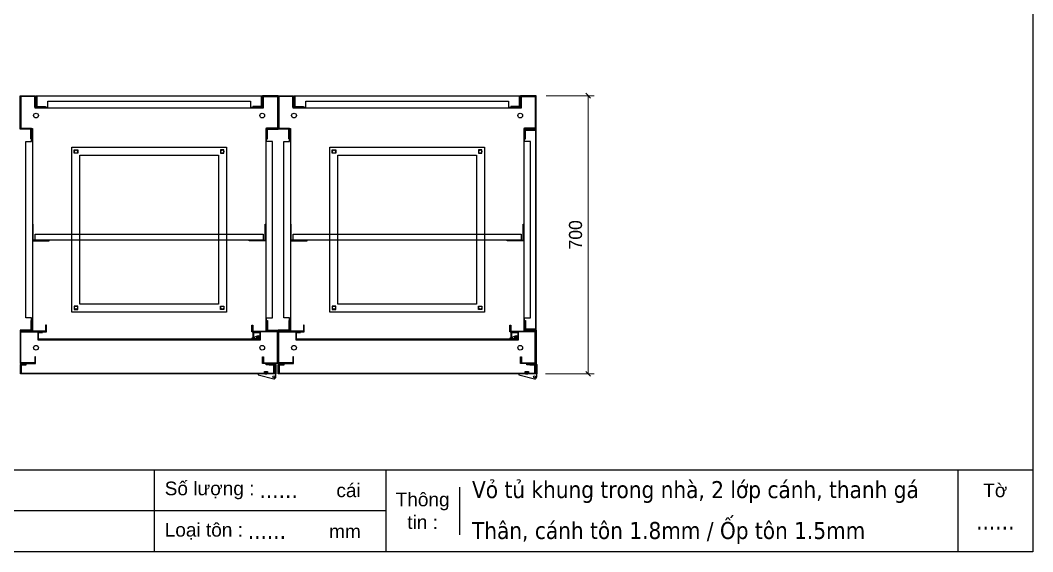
# Model space of a CAD drawing. Header units: millimetres. Extents: x 0 to 5097, y 0 to 3604.
# Drawn here: x 2546 to 5097, y 0 to 1339 of the extents above; entities that cross this region are included whole.
import ezdxf
from ezdxf.enums import TextEntityAlignment as Align

# ---------------------------------------------------------------- set-up
doc = ezdxf.new("R2010")
doc.units = ezdxf.units.MM
doc.layers.add('DIM', color=253, linetype='Continuous')
doc.layers.add('Ghi chu', color=7, linetype='Continuous')
doc.styles.add('Arial', font='arial.ttf')
doc.styles.add('Tahoma (Input Text)', font='tahoma.ttf')
doc.dimstyles.new('Dim-33', dxfattribs={"dimtxt": 33, "dimasz": 12, "dimexe": 15, "dimexo": 25, "dimgap": 15, "dimtad": 1, "dimdec": 0, "dimtxsty": 'Standard', "dimblk": 'OBLIQUE', "dimcen": 10, "dimclrd": 5, "dimclre": 5, "dimclrt": 3, "dimazin": 3, "dimtfac": 1, "dimtdec": 0, "dimtmove": 0, "dimatfit": 3, "dimldrblk": 'OPEN30', "dimlwd": 9, "dimlwe": 9})

# ---------------------------------------------------------------- blocks, each defined once
blk = doc.blocks.new('HL036-1-2')
at = {"layer": 'Ghi chu', "color": 1}
for p, q in [((-3, 17.8), (-18.9, 17.8)), ((-18.9, 15.8), (-18.9, 17.8)), ((-12.1, 15.8), (-18.9, 15.8)), ((-16.4, 1), (-16.4, 14)), ((-15.6, 15), (-3.9, 17.7)), ((0, 0), (-15.4, 0)), ((-14.4, 3), (-14.4, 11.9)), ((0, 2), (-13.4, 2)), ((-13.1, 12.8), (-4.3, 9.8)), ((-6.2, 2), (-6.2, 0)), ((-1.2, 2), (-1.2, 0)), ((0, 0), (0, 2))]:
    blk.add_line(p, q, dxfattribs=at)
for radius in [4.1, 2.1]:
    blk.add_circle((-3, 13.7), radius, dxfattribs=at)
for centre, start, end in [((-15.4, 14), 102.9616, 180), ((-15.4, 1), 180, 270), ((-13.4, 11.9), 71.3254, 180), ((-13.4, 3), 180, 270)]:
    blk.add_arc(centre, 1, start, end, dxfattribs=at)
blk = doc.blocks.new('HL044-2')
at = {"color": 1}
for p, q in [((0, -3), (0, 0)), ((0, 0), (23, 0)), ((4, -3), (4, 0)), ((10, -3), (10, 0)), ((-3, -19.5), (-3, -26)), ((-3, -19.5), (3, -20.1)), ((-3, -20.5), (3, -21.1)), ((-3, -21.5), (3, -22.1)), ((-3, -22.5), (3, -23.1)), ((-3, -23.5), (3, -24.1)), ((-3, -24.5), (3, -25.1)), ((-3, -25.5), (2.3, -26)), ((22, -3), (0, -3)), ((3, -19.5), (3, -26)), ((22, -3), (22, -26)), ((25, -2), (25, -3)), ((25, -3), (25, -26)), ((25, -26), (-20, -26)), ((-20, -26), (-20, -28)), ((-20, -28), (19.5, -38.5)), ((25, -33), (25, -26))]:
    blk.add_line(p, q, dxfattribs=at)
blk.add_lwpolyline([(-4, -19.5), (4, -19.5), (4, -26), (-4, -26)], close=True, dxfattribs=at)
blk.add_circle((19.5, -33), 2.5, dxfattribs=at)
for centre, radius, start, end in [((23, -2), 2, 0, 90), ((19.5, -33), 5.5, 270, 0)]:
    blk.add_arc(centre, radius, start, end, dxfattribs=at)
blk = doc.blocks.new('*D8')
at = {"color": 0, "linetype": 'ByBlock', "lineweight": -2}
for p, q in [((3982.6, 1143), (3970.6, 1155)), ((3970.6, 454), (3982.6, 442))]:
    blk.add_line(p, q, dxfattribs=at)
at = {"layer": 'Defpoints', "color": 0, "transparency": 16777216}
for p in [(3845.3, 1149), (3976.6, 1149), (3843.8, 448)]:
    blk.add_point(p, dxfattribs=at)
at = {"layer": 'DIM', "color": 5, "lineweight": 9, "transparency": 16777216}
for p, q in [((3870.3, 1149), (3991.6, 1149)), ((3976.6, 448), (3976.6, 1149)), ((3868.8, 448), (3991.6, 448))]:
    blk.add_line(p, q, dxfattribs=at)
at = {"layer": 'DIM', "color": 3, "transparency": 16777216, "insert": (3944.7, 798.5), "char_height": 33, "attachment_point": 5, "rotation": 90}
blk.add_mtext('700', dxfattribs=at)
blk = doc.blocks.new('_Oblique')
at = {"color": 0, "linetype": 'ByBlock', "lineweight": -2}
blk.add_line((-0.5, -0.5), (0.5, 0.5), dxfattribs=at)
blk = doc.blocks.new('_Open30')
at = {"color": 0, "linetype": 'ByBlock', "lineweight": -2}
for p, q in [((-1, 0.27), (0, 0)), ((0, 0), (-1, -0.27)), ((0, 0), (-1, 0))]:
    blk.add_line(p, q, dxfattribs=at)
blk = doc.blocks.new('khungtenAsean2')
at = {"color": 7}
for p, q in [((2970, -1980), (0, -1980)), ((1680, -1980), (1680, -2100)), ((2020, -1980), (2020, -2100)), ((2860, -1980), (2860, -2100)), ((2128.3, -2005), (2128.3, -2075)), ((2020, -2040), (0, -2040))]:
    blk.add_line(p, q, dxfattribs=at)
blk.add_lwpolyline([(0, 0), (2970, 0), (2970, -2100), (0, -2100)], close=True, dxfattribs=at)
at = {"color": 2, "char_height": 20, "style": 'Arial'}
for s, insert, width, attachment_point in [('  Số lượng :', (1680, -2010), 917.634, 4), ('cái', (1947.6, -2010), 917.634, 4), ('Tờ', (2915, -2010), 110, 5), ('Thông\\Ptin :', (2074.2, -2040), 108.311, 5), ('  Loại tôn :', (1680, -2070), 917.634, 4), ('mm', (1936.9, -2070), 917.634, 4)]:
    blk.add_mtext(s, dxfattribs=dict(at, insert=insert, width=width, attachment_point=attachment_point))
at = {"color": 1, "style": 'Tahoma (Input Text)', "flags": 8}
for tag, p in [('#01', (137.1, -2021.3)), ('#03', (506.6, -2019.3)), ('#05', (1106.6, -2021.3)), ('#07', (1834.7, -2021.3)), ('#09', (2146.7, -2021.3)), ('#02', (98.5, -2081.3)), ('#04', (486.1, -2081.3)), ('#06', (1065.3, -2081.3)), ('#08', (1817.4, -2081.3)), ('#10', (2146.7, -2081.3))]:
    blk.add_attdef(tag, p, '', height=25, dxfattribs=at)
blk.add_attdef('#11', text='', height=25, dxfattribs=at).set_placement((2915, -2067.3), align=Align.CENTER)

msp = doc.modelspace()

# ---------------------------------------------------------------- linework, layer by layer
at = {"color": 7}
for points in [[(2609.3, 1120), (2582.3, 1120), (2582.3, 1147), (2547.3, 1147), (2547.3, 1067), (2574.3, 1067), (2574.3, 1040), (2572.3, 1040), (2572.3, 1065), (2545.3, 1065), (2545.3, 1149), (2584.3, 1149), (2584.3, 1122), (2609.3, 1122), (2609.3, 1120)], [(3131.3, 1120), (3158.3, 1120), (3158.3, 1147), (3193.3, 1147), (3193.3, 1067), (3166.3, 1067), (3166.3, 1040), (3168.3, 1040), (3168.3, 1065), (3195.3, 1065), (3195.3, 1149), (3156.3, 1149), (3156.3, 1122), (3131.3, 1122), (3131.3, 1120)], [(3259.3, 1120), (3232.3, 1120), (3232.3, 1147), (3197.3, 1147), (3197.3, 1067), (3224.3, 1067), (3224.3, 1040), (3222.3, 1040), (3222.3, 1065), (3195.3, 1065), (3195.3, 1149), (3234.3, 1149), (3234.3, 1122), (3259.3, 1122), (3259.3, 1120)], [(3781.3, 1120), (3808.3, 1120), (3808.3, 1147), (3843.3, 1147), (3843.3, 1067), (3816.3, 1067), (3816.3, 1040), (3818.3, 1040), (3818.3, 1065), (3845.3, 1065), (3845.3, 1149), (3806.3, 1149), (3806.3, 1122), (3781.3, 1122), (3781.3, 1120)], [(3172.8, 470), (3172.8, 472), (3186.8, 472), (3186.8, 448), (2545.8, 448), (2545.8, 472), (2559.8, 472), (2559.8, 470), (2547.8, 470), (2547.8, 450), (3184.8, 450), (3184.8, 470), (3172.8, 470)], [(3829.8, 470), (3829.8, 472), (3843.8, 472), (3843.8, 448), (3195.8, 448), (3195.8, 472), (3209.8, 472), (3209.8, 470), (3197.8, 470), (3197.8, 450), (3841.8, 450), (3841.8, 470), (3829.8, 470)]]:
    msp.add_lwpolyline(points, dxfattribs=at)
for points in [[(3153.3, 1122), (3153.3, 1147.5), (2587.3, 1147.5), (2587.3, 1122), (2585.8, 1122), (2585.8, 1149), (3154.8, 1149), (3154.8, 1122)], [(3803.3, 1122), (3803.3, 1147.5), (3237.3, 1147.5), (3237.3, 1122), (3235.8, 1122), (3235.8, 1149), (3804.8, 1149), (3804.8, 1122)], [(3818.3, 1062), (3843.8, 1062), (3843.8, 561), (3818.3, 561), (3818.3, 559.5), (3845.3, 559.5), (3845.3, 1063.5), (3818.3, 1063.5)], [(2675.3, 1019), (3065.3, 1019), (3065.3, 604), (2675.3, 604)], [(3325.3, 1019), (3715.3, 1019), (3715.3, 604), (3325.3, 604)], [(2572.3, 558), (2545.3, 558), (2545.3, 474), (2584.3, 474), (2584.3, 491), (2582.3, 491), (2582.3, 476), (2547.3, 476), (2547.3, 556), (2574.3, 556), (2574.3, 583), (2572.3, 583)], [(2609.3, 556), (2547.3, 556), (2547.3, 554), (2611.3, 554), (2611.3, 571), (2609.3, 571)], [(3131.3, 556), (3193.3, 556), (3193.3, 554), (3129.3, 554), (3129.3, 571), (3131.3, 571)], [(3168.3, 558), (3195.3, 558), (3195.3, 474), (3156.3, 474), (3156.3, 491), (3158.3, 491), (3158.3, 476), (3193.3, 476), (3193.3, 556), (3166.3, 556), (3166.3, 583), (3168.3, 583)], [(3222.3, 558), (3195.3, 558), (3195.3, 474), (3234.3, 474), (3234.3, 491), (3232.3, 491), (3232.3, 476), (3197.3, 476), (3197.3, 556), (3224.3, 556), (3224.3, 583), (3222.3, 583)], [(3259.3, 556), (3197.3, 556), (3197.3, 554), (3261.3, 554), (3261.3, 571), (3259.3, 571)], [(3781.3, 556), (3843.3, 556), (3843.3, 554), (3779.3, 554), (3779.3, 571), (3781.3, 571)], [(3818.3, 558), (3845.3, 558), (3845.3, 474), (3806.3, 474), (3806.3, 491), (3808.3, 491), (3808.3, 476), (3843.3, 476), (3843.3, 556), (3816.3, 556), (3816.3, 583), (3818.3, 583)]]:
    msp.add_lwpolyline(points, close=True, dxfattribs=at)
at = {"color": 253}
for points in [[(3125.8, 1120), (3157.3, 1120), (3157.3, 1118), (2583.3, 1118), (2583.3, 1120), (2614.8, 1120), (2614.8, 1135), (3125.8, 1135), (3125.8, 1120)], [(3775.8, 1120), (3807.3, 1120), (3807.3, 1118), (3233.3, 1118), (3233.3, 1120), (3264.8, 1120), (3264.8, 1135), (3775.8, 1135), (3775.8, 1120)], [(2574.3, 1034), (2574.3, 1066.5), (2576.3, 1066.5), (2576.3, 556.5), (2574.3, 556.5), (2574.3, 589), (2559.3, 589), (2559.3, 1034), (2574.3, 1034)], [(3166.3, 1034), (3166.3, 1066.5), (3164.3, 1066.5), (3164.3, 556.5), (3166.3, 556.5), (3166.3, 589), (3181.3, 589), (3181.3, 1034), (3166.3, 1034)], [(3224.3, 1034), (3224.3, 1066.5), (3226.3, 1066.5), (3226.3, 556.5), (3224.3, 556.5), (3224.3, 589), (3209.3, 589), (3209.3, 1034), (3224.3, 1034)], [(3816.3, 1034), (3816.3, 1066.5), (3814.3, 1066.5), (3814.3, 556.5), (3816.3, 556.5), (3816.3, 589), (3831.3, 589), (3831.3, 1034), (3816.3, 1034)]]:
    msp.add_lwpolyline(points, dxfattribs=at)
at = {"color": 2}
for points in [[(2690.3, 1004), (2681.8, 1004), (2681.8, 1012.5), (2690.3, 1012.5)], [(2695.3, 999), (3045.3, 999), (3045.3, 624), (2695.3, 624)], [(3050.3, 1004), (3058.8, 1004), (3058.8, 1012.5), (3050.3, 1012.5)], [(3340.3, 1004), (3331.8, 1004), (3331.8, 1012.5), (3340.3, 1012.5)], [(3345.3, 999), (3695.3, 999), (3695.3, 624), (3345.3, 624)], [(3700.3, 1004), (3708.8, 1004), (3708.8, 1012.5), (3700.3, 1012.5)], [(2690.3, 619), (2681.8, 619), (2681.8, 610.5), (2690.3, 610.5)], [(3050.3, 619), (3058.8, 619), (3058.8, 610.5), (3050.3, 610.5)], [(3340.3, 619), (3331.8, 619), (3331.8, 610.5), (3340.3, 610.5)], [(3700.3, 619), (3708.8, 619), (3708.8, 610.5), (3700.3, 610.5)]]:
    msp.add_lwpolyline(points, close=True, dxfattribs=at)
at = {"color": 253}
for points in [[(2618.3, 785.3), (2578.3, 785.3), (2578.3, 825.3), (2576.3, 825.3), (2576.3, 783.3), (2618.3, 783.3)], [(3122.3, 785.3), (3162.3, 785.3), (3162.3, 825.3), (3164.3, 825.3), (3164.3, 783.3), (3122.3, 783.3)], [(3268.3, 785.3), (3228.3, 785.3), (3228.3, 825.3), (3226.3, 825.3), (3226.3, 783.3), (3268.3, 783.3)], [(3772.3, 785.3), (3812.3, 785.3), (3812.3, 825.3), (3814.3, 825.3), (3814.3, 783.3), (3772.3, 783.3)], [(2582.8, 800.3), (3157.8, 800.3), (3157.8, 785.3), (2582.8, 785.3)], [(3232.8, 800.3), (3807.8, 800.3), (3807.8, 785.3), (3232.8, 785.3)]]:
    msp.add_lwpolyline(points, close=True, dxfattribs=at)
at = {"color": 6}
for points in [[(3138.8, 554), (3138.8, 552), (3148.8, 552), (3148.8, 536), (2591.8, 536), (2591.8, 552), (2601.8, 552), (2601.8, 554), (2589.8, 554), (2589.8, 534), (3150.8, 534), (3150.8, 554), (3138.8, 554)], [(3788.8, 554), (3788.8, 552), (3798.8, 552), (3798.8, 536), (3241.8, 536), (3241.8, 552), (3251.8, 552), (3251.8, 554), (3239.8, 554), (3239.8, 534), (3800.8, 534), (3800.8, 554), (3788.8, 554)]]:
    msp.add_lwpolyline(points, dxfattribs=at)
at = {"color": 2}
for centre in [(2585.3, 1099), (3155.3, 1099), (3235.3, 1099), (3805.3, 1099), (2585.3, 514), (3155.3, 514), (3235.3, 514), (3805.3, 514)]:
    msp.add_circle(centre, 6, dxfattribs=at)
at = {"color": 7}
for centre in [(2686.1, 1008.3), (3054.6, 1008.3), (3336.1, 1008.3), (3704.6, 1008.3), (2686.1, 614.8), (3054.6, 614.8), (3336.1, 614.8), (3704.6, 614.8)]:
    msp.add_circle(centre, 4, dxfattribs=at)

# ---------------------------------------------------------------- block references
ref = msp.add_blockref('khungtenAsean2', (0, 3603.6), dxfattribs=dict(at, xscale=1.716000000000349, yscale=1.716000000000349, zscale=1.716000000000349))
ref.add_attrib('#11', '......', dxfattribs={"color": 1, "height": 42.9, "style": 'Tahoma (Input Text)'}).set_placement((5002.1, 56), align=Align.CENTER)
ref.add_attrib('#09', 'Vỏ tủ khung trong nhà, 2 lớp cánh, thanh gá', (3683.8, 135.1), dxfattribs={"color": 1, "height": 42.9, "style": 'Tahoma (Input Text)'})
ref.add_attrib('#10', 'Thân, cánh tôn 1.8mm / Ốp tôn 1.5mm', (3683.8, 32.1), dxfattribs={"color": 1, "height": 42.9, "style": 'Tahoma (Input Text)'})
ref.add_attrib('#08', '......', (3118.7, 32.1), dxfattribs={"color": 1, "height": 42.9, "style": 'Tahoma (Input Text)'})
ref.add_attrib('#07', '......', (3148.3, 135.1), dxfattribs={"color": 1, "height": 42.9, "style": 'Tahoma (Input Text)'})
at = {"color": 7, "xscale": -1, "rotation": 180}
for p in [(3147.7, 553.8), (3797.7, 553.8)]:
    msp.add_blockref('HL036-1-2', p, dxfattribs=at)
at = {"color": 7}
for p in [(3164.8, 474), (3821.8, 474)]:
    msp.add_blockref('HL044-2', p, dxfattribs=at)

# ---------------------------------------------------------------- dimensions: what is measured, and where the dimension line sits
at = {"layer": 'DIM', "color": 7}
dim = msp.add_linear_dim(base=(3976.6, 1149), p1=(3843.8, 448), p2=(3845.3, 1149), angle=90, text='700', dimstyle='Dim-33', dxfattribs=at)
dim.commit()
dim.dimension.update_dxf_attribs({"geometry": '*D8', "text_midpoint": (3944.7, 798.5)})

doc.saveas('drawing.dxf')
